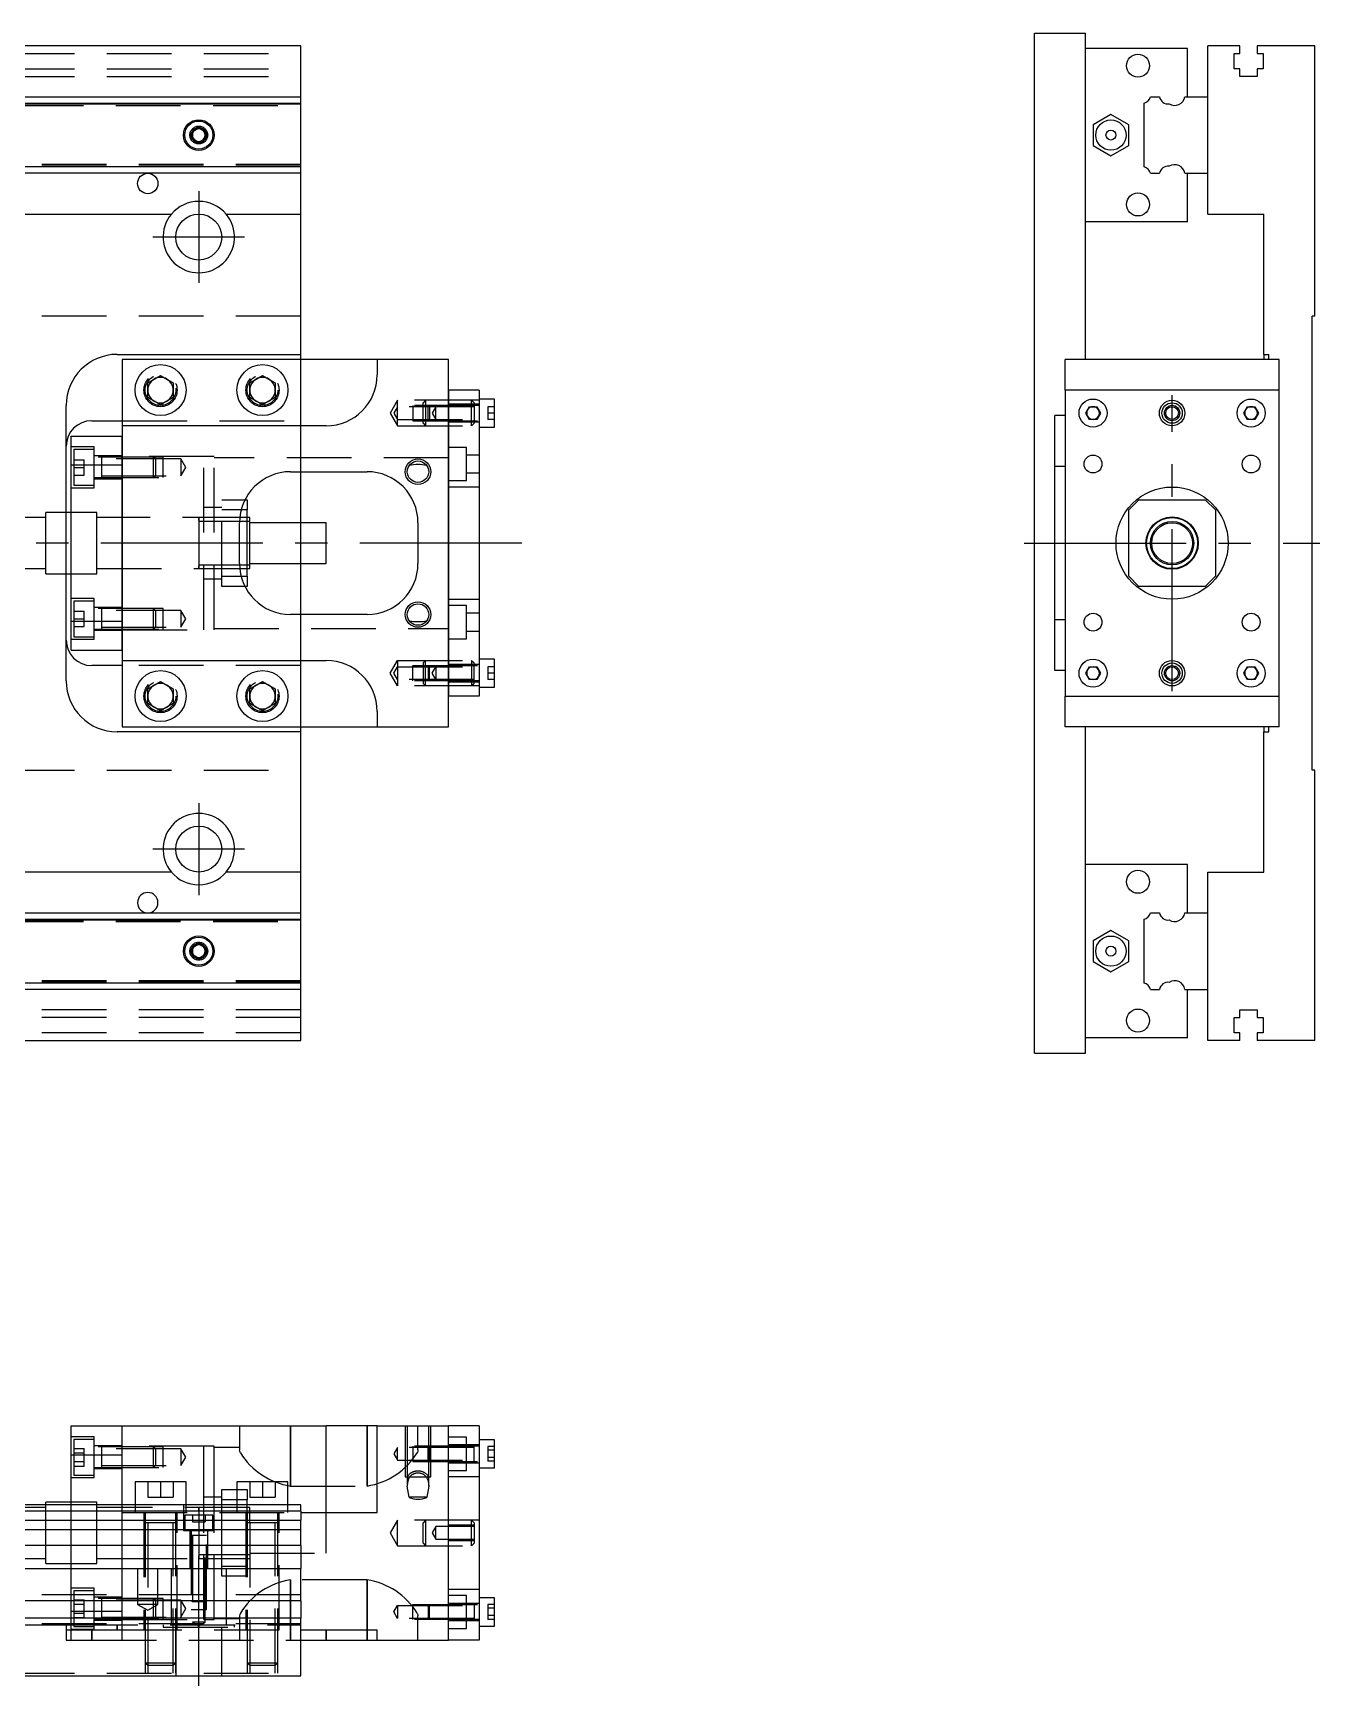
# Model space of a CAD drawing. Extents: x -10 to 600, y -255 to 102.
# Drawn here: x 347.5 to 599.9, y -224.1 to 100 of the extents above; entities that cross this region are included whole.
import ezdxf

# ---------------------------------------------------------------- set-up
doc = ezdxf.new("R2010")
doc.units = 0
doc.linetypes.add('CENTER', pattern=[50.8, 31.75, -6.35, 6.35, -6.35])
doc.linetypes.add('DASHED', pattern=[19.05, 12.7, -6.35])
doc.layers.get('0').update_dxf_attribs({"linetype": 'CONTINUOUS'})
doc.layers.add('CENTER', color=1, linetype='CENTER')

msp = doc.modelspace()

# ---------------------------------------------------------------- linework, layer by layer
at = {"color": 7, "linetype": 'CONTINUOUS'}
for p, q in [((400, 97.5), (275, 97.5)), ((400, 87.5), (400, 97.5)), ((543.9, -100), (543.9, 100)), ((543.9, 100), (553.9, 100)), ((553.9, 36), (553.9, 100)), ((577.9, 87.5), (577.9, 97.5)), ((584.2, 97.5), (577.9, 97.5)), ((584.2, 96), (584.2, 97.5)), ((587.6, 97.5), (587.6, 96)), ((598.9, 97.5), (587.6, 97.5)), ((598.9, 44.5), (598.9, 97.5)), ((573.9, 97), (553.9, 97)), ((573.9, 87.5), (573.9, 97)), ((583.05, 96), (584.2, 96)), ((583.05, 93), (583.05, 96)), ((587.6, 96), (588.75, 96)), ((588.75, 96), (588.75, 93)), ((584.2, 93), (583.05, 93)), ((584.2, 91.5), (584.2, 93)), ((587.6, 91.5), (584.2, 91.5)), ((587.6, 93), (587.6, 91.5)), ((588.75, 93), (587.6, 93)), ((275, 87.5), (400, 87.5)), ((400, 86.247728), (400, 87.5)), ((566.652272, 87.5), (568.42668, 87.5)), ((573.377372, 87.5), (577.9, 87.5)), ((577.9, 72.5), (577.9, 87.5)), ((577.9, 72.5), (577.9, 87.5)), ((275, 86.247728), (400, 86.247728)), ((400, 73.752272), (400, 86.247728)), ((565.4, 73.752272), (565.4, 86.247728)), ((378.75, 80.721688), (380, 81.443376)), ((380, 81.443376), (381.25, 80.721688)), ((555.39996, 82.020726), (555.399959, 77.979274)), ((558.89996, 84.041452), (555.39996, 82.020726)), ((562.399959, 82.020726), (558.89996, 84.041452)), ((562.399959, 77.979274), (562.399959, 82.020726)), ((378.75, 79.278312), (378.75, 80.721688)), ((380, 78.556624), (378.75, 79.278312)), ((381.25, 79.278312), (380, 78.556624)), ((381.25, 80.721688), (381.25, 79.278312)), ((555.399959, 77.979274), (558.89996, 75.958548)), ((558.89996, 75.958548), (562.399959, 77.979274)), ((400, 73.752272), (275, 73.752272)), ((400, 72.5), (275, 72.5)), ((400, 72.5), (400, 73.752272)), ((400, 64.5), (400, 72.5)), ((566.652272, 72.5), (568.42668, 72.5)), ((573.377372, 72.5), (577.9, 72.5)), ((573.9, 63), (573.9, 72.5)), ((577.9, 64.5), (577.9, 72.5)), ((275, 64.5), (374.638098, 64.5)), ((385.361902, 64.5), (400, 64.5)), ((400, 37), (400, 64.5)), ((573.9, 63), (553.9, 63)), ((577.9, 64.5), (588.9, 64.5)), ((588.9, 37), (588.9, 64.5)), ((598.9, 44.5), (598.4, 44.5)), ((598.4, -44.5), (598.4, 44.5)), ((364, 37), (400, 37)), ((415, 36), (365, 36)), ((365, 36), (365, 23)), ((400, 36), (400, 37)), ((429, 36), (415, 36)), ((415, 36), (415, 33)), ((429, 30), (429, 36)), ((591.9, 36), (549.9, 36)), ((549.9, 30), (549.9, 36)), ((588.9, 37), (589.9, 37)), ((588.9, 37), (588.9, 36)), ((589.9, 36), (589.9, 37)), ((591.9, 30), (591.9, 36)), ((370, 31.443376), (372.5, 32.886752)), ((372.5, 32.886752), (375, 31.443376)), ((390, 31.443376), (392.5, 32.886752)), ((392.5, 32.886752), (395, 31.443376)), ((370, 28.556624), (370, 31.443376)), ((375, 31.443376), (375, 28.556624)), ((390, 28.556624), (390, 31.443376)), ((395, 31.443376), (395, 28.556624)), ((435, 30), (429, 30)), ((429, 30), (429, -30)), ((429, -30), (429, 30)), ((435, 30), (435, -30)), ((549.9, 30), (549.9, -30)), ((591.9, 30), (549.9, 30)), ((591.9, -30), (591.9, 30)), ((354, 6), (354, 27)), ((372.5, 27.113248), (370, 28.556624)), ((375, 28.556624), (372.5, 27.113248)), ((392.5, 27.113248), (390, 28.556624)), ((395, 28.556624), (392.5, 27.113248)), ((438, 28.25), (435, 28.25)), ((438, 22.75), (438, 28.25)), ((553.956624, 25.5), (554.678312, 26.75)), ((554.678312, 26.75), (556.121688, 26.75)), ((556.121688, 26.75), (556.843376, 25.5)), ((584.956624, 25.5), (585.678312, 26.75)), ((585.678312, 26.75), (587.121688, 26.75)), ((587.121688, 26.75), (587.843376, 25.5)), ((359, 24), (365, 24)), ((405, 23), (365, 23)), ((365, 23), (365, 15.32971)), ((434, 23.999994), (434, 24.00051)), ((435, 22.75), (438, 22.75)), ((549.9, 25), (547.9, 25)), ((547.9, -25), (547.9, 25)), ((554.678312, 24.25), (553.956624, 25.5)), ((556.121688, 24.25), (554.678312, 24.25)), ((556.843376, 25.5), (556.121688, 24.25)), ((585.678312, 24.25), (584.956624, 25.5)), ((587.121688, 24.25), (585.678312, 24.25)), ((587.843376, 25.5), (587.121688, 24.25)), ((355, 21), (365, 21)), ((355, 15.32971), (355, 21)), ((355, 15.32971), (365, 15.32971)), ((355, -15.32971), (355, 15.32971)), ((365, -15.32971), (365, 15.32971)), ((365, 15.32971), (365, -15.32971)), ((398, 14), (413, 14)), ((400, 4), (400, 14)), ((549.9, 15), (547.9, 15)), ((389.5, 6.5), (388.317542, 6.5)), ((389.069714, 8.5), (389.5, 8.5)), ((389.5, 8.5), (389.5, 6.5)), ((389.5, -6.5), (389.5, 6.5)), ((564.4, 8.5), (562.4, 6.5)), ((562.4, -6.5), (562.4, 6.5)), ((564.4, 8.5), (577.4, 8.5)), ((579.4, 6.5), (577.4, 8.5)), ((579.4, 6.5), (579.4, -6.5)), ((350, 5), (345, 5)), ((350, -6), (350, 6)), ((355, 6), (350, 6)), ((388, -4), (388, 4)), ((389.5, 4.25), (388.003126, 4.25)), ((390, 5), (389.5, 5)), ((390, 4.25), (389.5, 4.25)), ((390, -5), (390, 5)), ((405, 4), (390, 4)), ((405, -4), (405, 4)), ((423, 4), (423, -4)), ((345, -5), (350, -5)), ((350, -6), (355, -6)), ((354, -27), (354, -6)), ((388.003126, -4.25), (389.5, -4.25)), ((389.5, -4.25), (390, -4.25)), ((389.5, -5), (390, -5)), ((390, -4), (405, -4)), ((400, -14), (400, -4)), ((388.317542, -6.5), (389.5, -6.5)), ((389.5, -8.5), (389.069714, -8.5)), ((389.5, -6.5), (389.5, -8.5)), ((562.4, -6.5), (564.4, -8.5)), ((577.4, -8.5), (564.4, -8.5)), ((577.4, -8.5), (579.4, -6.5)), ((355, -15.32971), (365, -15.32971)), ((355, -21), (355, -15.32971)), ((365, -15.32971), (365, -23)), ((413, -14), (398, -14)), ((547.9, -15), (549.9, -15)), ((355, -21), (365, -21)), ((365, -24), (359, -24)), ((365, -23), (405, -23)), ((365, -23), (365, -36)), ((434, -23.999994), (434, -24.00051)), ((438, -22.75), (435, -22.75)), ((438, -28.25), (438, -22.75)), ((549.9, -25), (547.9, -25)), ((553.956624, -25.5), (554.678312, -24.25)), ((554.678312, -26.75), (553.956624, -25.5)), ((554.678312, -24.25), (556.121688, -24.25)), ((556.121688, -24.25), (556.843376, -25.5)), ((556.843376, -25.5), (556.121688, -26.75)), ((584.956624, -25.5), (585.678312, -24.25)), ((585.678312, -26.75), (584.956624, -25.5)), ((585.678312, -24.25), (587.121688, -24.25)), ((587.121688, -24.25), (587.843376, -25.5)), ((587.843376, -25.5), (587.121688, -26.75)), ((370, -28.556624), (372.5, -27.113248)), ((370, -31.443376), (370, -28.556624)), ((372.5, -27.113248), (375, -28.556624)), ((375, -28.556624), (375, -31.443376)), ((390, -28.556624), (392.5, -27.113248)), ((390, -31.443376), (390, -28.556624)), ((392.5, -27.113248), (395, -28.556624)), ((395, -28.556624), (395, -31.443376)), ((435, -28.25), (438, -28.25)), ((556.121688, -26.75), (554.678312, -26.75)), ((587.121688, -26.75), (585.678312, -26.75)), ((372.5, -32.886752), (370, -31.443376)), ((375, -31.443376), (372.5, -32.886752)), ((392.5, -32.886752), (390, -31.443376)), ((395, -31.443376), (392.5, -32.886752)), ((435, -30), (429, -30)), ((429, -36), (429, -30)), ((549.9, -30), (591.9, -30)), ((549.9, -36), (549.9, -30)), ((591.9, -36), (591.9, -30)), ((415, -33), (415, -36)), ((400, -37), (364, -37)), ((365, -36), (415, -36)), ((400, -37), (400, -36)), ((400, -64.5), (400, -37)), ((415, -36), (429, -36)), ((591.9, -36), (549.9, -36)), ((553.9, -100), (553.9, -36)), ((588.9, -36), (588.9, -37)), ((588.9, -64.5), (588.9, -37)), ((588.9, -37), (589.9, -37)), ((589.9, -37), (589.9, -36)), ((598.9, -44.5), (598.4, -44.5)), ((598.9, -97.5), (598.9, -44.5)), ((374.638098, -64.5), (275, -64.5)), ((400, -64.5), (385.361902, -64.5)), ((400, -72.5), (400, -64.5)), ((573.9, -63), (553.9, -63)), ((573.9, -72.5), (573.9, -63)), ((577.9, -72.5), (577.9, -64.5)), ((577.9, -64.5), (588.9, -64.5)), ((275, -72.5), (400, -72.5)), ((275, -73.752272), (400, -73.752272)), ((400, -73.752272), (400, -72.5)), ((400, -86.247728), (400, -73.752272)), ((565.4, -86.247728), (565.4, -73.752272)), ((566.652272, -72.5), (568.42668, -72.5)), ((573.377372, -72.5), (577.9, -72.5)), ((577.9, -87.5), (577.9, -72.5)), ((577.9, -87.5), (577.9, -72.5)), ((558.89996, -75.958548), (555.39996, -77.979274)), ((562.399959, -77.979274), (558.89996, -75.958548)), ((378.75, -79.278312), (380, -78.556624)), ((378.75, -80.721688), (378.75, -79.278312)), ((380, -81.443376), (378.75, -80.721688)), ((380, -78.556624), (381.25, -79.278312)), ((381.25, -80.721688), (380, -81.443376)), ((381.25, -79.278312), (381.25, -80.721688)), ((555.39996, -77.979274), (555.399959, -82.020726)), ((562.399959, -82.020726), (562.399959, -77.979274)), ((555.399959, -82.020726), (558.89996, -84.041452)), ((558.89996, -84.041452), (562.399959, -82.020726)), ((400, -86.247728), (275, -86.247728)), ((400, -87.5), (400, -86.247728)), ((400, -87.5), (275, -87.5)), ((400, -97.5), (400, -87.5)), ((566.652272, -87.5), (568.42668, -87.5)), ((573.377372, -87.5), (577.9, -87.5)), ((573.9, -97), (573.9, -87.5)), ((577.9, -97.5), (577.9, -87.5)), ((583.05, -93), (584.2, -93)), ((583.05, -96), (583.05, -93)), ((584.2, -91.5), (587.6, -91.5)), ((584.2, -93), (584.2, -91.5)), ((587.6, -91.5), (587.6, -93)), ((587.6, -93), (588.75, -93)), ((588.75, -93), (588.75, -96)), ((573.9, -97), (553.9, -97)), ((584.2, -96), (583.05, -96)), ((584.2, -97.5), (584.2, -96)), ((587.6, -96), (587.6, -97.5)), ((588.75, -96), (587.6, -96)), ((275, -97.5), (400, -97.5)), ((543.9, -100), (553.9, -100)), ((584.2, -97.5), (577.9, -97.5)), ((598.9, -97.5), (587.6, -97.5)), ((355, -173.06), (365, -173.06)), ((355, -178.73029), (355, -173.06)), ((365, -173.06), (405, -173.06)), ((365, -188.56), (365, -173.06)), ((405, -190.06), (405, -173.06)), ((415, -173.06), (405, -173.06)), ((415, -190.06), (415, -173.06)), ((415, -173.06), (429, -173.06)), ((435, -173.06), (429, -173.06)), ((429, -215.06), (429, -173.06)), ((435, -173.06), (435, -215.06)), ((438, -175.81), (435, -175.81)), ((438, -181.31), (438, -175.81)), ((355, -178.73029), (365, -178.73029)), ((355, -188.56), (355, -178.73029)), ((434, -178.563062), (434, -178.429962)), ((435, -181.31), (438, -181.31)), ((377.5, -184.06), (367.5, -184.06)), ((367.5, -184.06), (367.5, -188.56)), ((377.5, -188.56), (377.5, -184.06)), ((397.5, -184.06), (387.5, -184.06)), ((387.5, -184.06), (387.5, -188.56)), ((397.5, -188.56), (397.5, -184.06)), ((400, -188.56), (268.5, -188.56)), ((400, -189.812272), (268.5, -189.812272)), ((350, -188.56), (350, -188.06)), ((355, -188.06), (350, -188.06)), ((380, -189.059994), (380, -199.060006)), ((380, -189.059994), (380, -189.81)), ((380, -189.81), (380, -190.06)), ((381, -189.81), (380, -189.81)), ((380, -190.06), (380, -190.56)), ((384.5, -189.81), (381, -189.81)), ((387.5, -189.81), (384.5, -189.81)), ((389.5, -189.81), (387.5, -189.81)), ((390, -189.81), (389.5, -189.81)), ((400, -189.812272), (400, -188.56)), ((400, -189.812272), (400, -191.58668)), ((400, -190.06), (415, -190.06)), ((268.5, -191.58668), (400, -191.58668)), ((400, -193.483076), (268.5, -193.483076)), ((380, -191.86), (380, -193.56)), ((380, -193.56), (380, -198.31)), ((380, -194.06), (380, -199.060006)), ((400, -193.483076), (400, -191.58668)), ((400, -196.537372), (400, -193.483076)), ((400, -196.537372), (268.5, -196.537372)), ((400, -196.537372), (400, -201.06)), ((380, -198.31), (390, -198.31)), ((0, -201.06), (400, -201.06)), ((400, -207.36), (400, -201.06)), ((400, -207.36), (0, -207.36)), ((400, -207.36), (400, -210.76)), ((438, -206.81), (435, -206.81)), ((438, -212.31), (438, -206.81)), ((434, -209.556938), (434, -209.690038)), ((400, -210.76), (0, -210.76)), ((400, -222.06), (400, -210.76)), ((400, -213.06), (415, -213.06)), ((405, -215.06), (405, -213.06)), ((415, -215.06), (415, -213.06)), ((435, -212.31), (438, -212.31)), ((400, -215.06), (405, -215.06)), ((405, -215.06), (415, -215.06)), ((415, -215.06), (429, -215.06)), ((435, -215.06), (429, -215.06)), ((0, -222.06), (400, -222.06))]:
    msp.add_line(p, q, dxfattribs=at)
at = {"color": 3, "linetype": 'DASHED'}
for p, q in [((0, 96), (400, 96)), ((0, 93), (400, 93)), ((0, 91.5), (400, 91.5)), ((268.5, 86.1), (400, 86.1)), ((268.5, 85.8), (400, 85.8)), ((275, 86.1147), (400, 86.1147)), ((381.477374, 80.25955), (381.5, 80)), ((400, 74.2), (268.5, 74.2)), ((400, 73.9), (268.5, 73.9)), ((400, 73.8853), (275, 73.8853)), ((400, 44.5), (0, 44.5)), ((400, 24), (400, 36)), ((375.477798, 30.364306), (375.5, 30)), ((389.5, 30), (389.520026, 30.346056)), ((419, 28), (417.556624, 25.5)), ((419, 26.75), (418.278312, 25.5)), ((419, 23), (419, 28)), ((435, 28), (419, 28)), ((434, 26.75), (419, 26.75)), ((435, 27), (422, 26.999994)), ((422, 26.999994), (422, 24.000006)), ((424.5, 28), (424, 27.5)), ((424, 23.5), (424, 27.5)), ((424.5, 28), (424.5, 23)), ((425.25, 27), (425, 26.75)), ((425, 24.25), (425, 26.75)), ((425.25, 27), (425.25, 24)), ((426.5, 26.75), (425.778312, 25.5)), ((426.5, 24.25), (426.5, 26.75)), ((435, 27.25), (429, 27.25)), ((433.5, 23), (433.5, 28)), ((434, 27.5), (433.5, 28)), ((434, 27.5), (434, 23.5)), ((436.7, 26.75), (436.7, 25.5)), ((438, 26.75), (436.7, 26.75)), ((365, 24), (400, 24)), ((400, 23), (400, 24)), ((400, 14), (400, 23)), ((417.556624, 25.5), (419, 23)), ((418.278312, 25.5), (419, 24.25)), ((419, 24.25), (434, 24.25)), ((419, 23), (435, 23)), ((422, 24.000006), (435, 24)), ((424, 23.5), (424.5, 23)), ((425, 24.25), (425.25, 24)), ((425.778312, 25.5), (426.5, 24.25)), ((429, 23.75), (435, 23.75)), ((433.5, 23), (434, 23.5)), ((433.995, 24), (434, 24)), ((434, 24), (434, 24.124608)), ((434, 24.124608), (434, 24)), ((434, 24), (434, 23.859464)), ((434, 24), (434.005, 24)), ((436.7, 25.5), (436.7, 24.25)), ((438, 25.5), (436.7, 25.5)), ((438, 24.25), (436.7, 24.25)), ((365, 15.32971), (365, 21)), ((359.5, 18.849242), (355, 18.849242)), ((355.5, 18.349242), (355.5, 11.349242)), ((359.5, 18.349242), (355.5, 18.349242)), ((355.5, 16.349242), (357.5, 16.349242)), ((357.5, 14.849242), (357.5, 16.349242)), ((359.5, 10.849242), (359.5, 18.849242)), ((365, 17.099242), (359.5, 17.099242)), ((373, 16.849238), (359.5, 16.849238)), ((360.9, 16.849238), (360.9, 12.849248)), ((376.5, 16.499242), (360.9, 16.499242)), ((383, 17), (365, 17)), ((371.15, 12.849242), (371.15, 16.849242)), ((371.5, 16.499242), (371.15, 16.849242)), ((371.5, 16.499242), (371.5, 13.199242)), ((373, 12.849248), (373, 16.849238)), ((376.5, 16.499242), (376.5, 13.199242)), ((377.452628, 14.849242), (376.5, 16.499242)), ((381, -17), (381, 17)), ((383, -17), (383, 17)), ((429, 16.75), (383, 16.75)), ((432.5, 18.75), (429, 18.75)), ((432.5, 12.25), (432.5, 18.75)), ((435, 17.25), (432.5, 17.25)), ((355.5, 14.849242), (357.5, 14.849242)), ((355.5, 13.349242), (357.5, 13.349242)), ((357.5, 13.349242), (357.5, 14.849242)), ((360.9, 13.199242), (376.5, 13.199242)), ((371.15, 12.849242), (371.5, 13.199242)), ((376.5, 13.199242), (377.452628, 14.849242)), ((432.5, 13.75), (435, 13.75)), ((355, 10.849242), (359.5, 10.849242)), ((355.5, 11.349242), (359.5, 11.349242)), ((359.5, 12.849248), (373, 12.849248)), ((359.5, 12.599242), (365, 12.599242)), ((429, 12.25), (432.5, 12.25)), ((435, 11), (429, 11)), ((384.5, 7), (381, 7)), ((384.5, 8.5), (389.069714, 8.5)), ((384.5, -8.5), (384.5, 8.5)), ((388.317542, 6.5), (384.5, 6.5)), ((354, -6), (354, 6)), ((360, 6), (355, 6)), ((360, -6), (360, 6)), ((389.5, 5), (360, 5)), ((380, 5.000006), (380, -5.000006)), ((380, 4.43509), (380, 5)), ((380, 5), (380, 4.435078)), ((380, 4.435078), (380, -4.43509)), ((388.003126, 4.25), (380, 4.25)), ((400, -4), (400, 4)), ((355, -6), (360, -6)), ((360, -5), (389.5, -5)), ((380, -4.25), (388.003126, -4.25)), ((380, -5), (380, -4.435078)), ((380, -4.43509), (380, -4.998998)), ((380, -4.998998), (380, -5)), ((381, -7), (384.5, -7)), ((384.5, -6.5), (388.317542, -6.5)), ((389.069714, -8.5), (384.5, -8.5)), ((359.5, -10.849242), (355, -10.849242)), ((355.5, -11.349242), (355.5, -18.349242)), ((359.5, -11.349242), (355.5, -11.349242)), ((359.5, -18.849242), (359.5, -10.849242)), ((365, -12.599242), (359.5, -12.599242)), ((373, -12.849248), (359.5, -12.849248)), ((360.9, -12.849248), (360.9, -16.849238)), ((371.15, -16.849242), (371.15, -12.849242)), ((371.5, -13.199242), (371.15, -12.849242)), ((373, -16.849238), (373, -12.849248)), ((429, -11), (435, -11)), ((432.5, -12.25), (429, -12.25)), ((432.5, -18.75), (432.5, -12.25)), ((355.5, -13.349242), (357.5, -13.349242)), ((355.5, -14.849242), (357.5, -14.849242)), ((357.5, -14.849242), (357.5, -13.349242)), ((357.5, -16.349242), (357.5, -14.849242)), ((376.5, -13.199242), (360.9, -13.199242)), ((365, -21), (365, -15.32971)), ((371.5, -13.199242), (371.5, -16.499242)), ((376.5, -13.199242), (376.5, -16.499242)), ((377.452628, -14.849242), (376.5, -13.199242)), ((376.5, -16.499242), (377.452628, -14.849242)), ((400, -23), (400, -14)), ((435, -13.75), (432.5, -13.75)), ((355, -18.849242), (359.5, -18.849242)), ((355.5, -16.349242), (357.5, -16.349242)), ((355.5, -18.349242), (359.5, -18.349242)), ((359.5, -16.849238), (373, -16.849238)), ((359.5, -17.099242), (365, -17.099242)), ((360.9, -16.499242), (376.5, -16.499242)), ((365, -17), (383, -17)), ((371.15, -16.849242), (371.5, -16.499242)), ((383, -16.75), (429, -16.75)), ((429, -18.75), (432.5, -18.75)), ((432.5, -17.25), (435, -17.25)), ((400, -24), (365, -24)), ((400, -24), (400, -23)), ((400, -36), (400, -24)), ((417.556624, -25.5), (419, -23)), ((419, -28), (417.556624, -25.5)), ((418.278312, -25.5), (419, -24.25)), ((419, -26.75), (418.278312, -25.5)), ((419, -23), (419, -28)), ((419, -23), (435, -23)), ((419, -24.25), (434, -24.25)), ((422, -24.000006), (435, -24)), ((422, -26.999994), (422, -24.000006)), ((424, -23.5), (424.5, -23)), ((424, -23.5), (424, -27.5)), ((424.5, -28), (424.5, -23)), ((425, -24.25), (425.25, -24)), ((425, -24.25), (425, -26.75)), ((425.25, -27), (425.25, -24)), ((425.778312, -25.5), (426.5, -24.25)), ((426.5, -26.75), (425.778312, -25.5)), ((426.5, -24.25), (426.5, -26.75)), ((429, -23.75), (435, -23.75)), ((433.5, -23), (433.5, -28)), ((433.5, -23), (434, -23.5)), ((433.995, -24), (434, -24)), ((434, -27.5), (434, -23.5)), ((434, -24), (434, -23.859464)), ((434, -24), (434, -24.124608)), ((434, -24.124608), (434, -24)), ((434, -24), (434.005, -24)), ((436.7, -24.25), (436.7, -25.5)), ((438, -24.25), (436.7, -24.25)), ((436.7, -25.5), (436.7, -26.75)), ((438, -25.5), (436.7, -25.5)), ((434, -26.75), (419, -26.75)), ((435, -28), (419, -28)), ((435, -27), (422, -26.999994)), ((424.5, -28), (424, -27.5)), ((425.25, -27), (425, -26.75)), ((435, -27.25), (429, -27.25)), ((434, -27.5), (433.5, -28)), ((438, -26.75), (436.7, -26.75)), ((369.5, -30), (369.520026, -29.653944)), ((395.477798, -29.635694), (395.5, -30)), ((0, -44.5), (400, -44.5)), ((268.5, -73.9), (400, -73.9)), ((268.5, -74.2), (400, -74.2)), ((275, -73.8853), (400, -73.8853)), ((381.477374, -79.74045), (381.5, -80)), ((400, -85.8), (268.5, -85.8)), ((400, -86.1), (268.5, -86.1)), ((400, -86.1147), (275, -86.1147)), ((400, -91.5), (0, -91.5)), ((400, -93), (0, -93)), ((400, -96), (0, -96)), ((388, -173.06), (388, -177.794622)), ((398, -184.864212), (398, -173.06)), ((398, -173.06), (398, -184.864212)), ((413, -173.06), (413, -184.864212)), ((413, -184.864212), (413, -173.06)), ((420.500006, -173.06), (420.500006, -183.06)), ((420.9, -173.06), (420.9, -183.06)), ((423, -177.794622), (423, -173.06)), ((425.1, -183.06), (425.1, -173.06)), ((425.499994, -183.06), (425.499994, -173.06)), ((359.5, -175.210758), (355, -175.210758)), ((355.5, -175.710758), (355.5, -179.210758)), ((359.5, -175.710758), (355.5, -175.710758)), ((355.5, -177.478706), (357.5, -177.478706)), ((357.5, -178.344732), (357.5, -177.478706)), ((359.5, -183.210758), (359.5, -175.210758)), ((365, -176.960758), (359.5, -176.960758)), ((373, -177.210762), (359.5, -177.210762)), ((360.9, -177.210762), (360.9, -181.210752)), ((376.5, -177.560758), (360.9, -177.560758)), ((383, -177.06), (365, -177.06)), ((371.15, -179.210758), (371.15, -177.210758)), ((371.5, -177.560758), (371.15, -177.210758)), ((371.5, -177.560758), (371.5, -179.210758)), ((373, -181.210752), (373, -177.210762)), ((376.5, -177.560758), (376.5, -179.210758)), ((377.452628, -179.210758), (376.5, -177.560758)), ((381, -188.56), (381, -177.06)), ((383, -188.56), (383, -177.06)), ((388, -177.31), (383, -177.31)), ((388.0406, -178.042522), (388, -177.794622)), ((388.159074, -178.337602), (388.0406, -178.042522)), ((419, -177.31), (418.278312, -178.56)), ((419, -179.81), (419, -177.31)), ((434, -177.31), (419, -177.31)), ((422, -177.060006), (422, -180.059994)), ((435, -177.060006), (422, -177.060006)), ((422.96689, -178.016202), (422.86994, -178.27654)), ((423, -177.794622), (422.96689, -178.016202)), ((425.25, -177.06), (425, -177.31)), ((425, -179.81), (425, -177.31)), ((425.25, -177.06), (425.25, -180.06)), ((432.5, -175.31), (429, -175.31)), ((435, -176.81), (429, -176.81)), ((432.5, -181.81), (432.5, -175.31)), ((434, -180.059994), (434, -177.060006)), ((436.7, -177.116624), (436.7, -177.838312)), ((438, -177.116624), (436.7, -177.116624)), ((436.7, -177.838312), (436.7, -179.281688)), ((438, -177.838312), (436.7, -177.838312)), ((355.5, -178.344732), (357.5, -178.344732)), ((355.5, -179.210758), (355.5, -182.710758)), ((355.5, -180.076782), (357.5, -180.076782)), ((355.5, -180.942808), (357.5, -180.942808)), ((357.5, -180.076782), (357.5, -178.344732)), ((357.5, -180.942808), (357.5, -180.076782)), ((359.5, -181.210752), (373, -181.210752)), ((359.5, -181.460758), (365, -181.460758)), ((360.9, -180.860758), (376.5, -180.860758)), ((371.15, -181.210758), (371.15, -179.210758)), ((371.15, -181.210758), (371.5, -180.860758)), ((371.5, -179.210758), (371.5, -180.860758)), ((376.5, -179.210758), (376.5, -180.860758)), ((376.5, -180.860758), (377.452628, -179.210758)), ((418.278312, -178.56), (419, -179.81)), ((419, -179.81), (434, -179.81)), ((422, -180.059994), (435, -180.059994)), ((425, -179.81), (425.25, -180.06)), ((429, -180.31), (435, -180.31)), ((438, -179.281688), (436.7, -179.281688)), ((436.7, -179.281688), (436.7, -180.003376)), ((438, -180.003376), (436.7, -180.003376)), ((355, -183.210758), (359.5, -183.210758)), ((355.5, -182.710758), (359.5, -182.710758)), ((370, -184.06), (370, -187.06)), ((372.5, -184.06), (372.5, -187.06)), ((375, -184.06), (375, -187.06)), ((390, -184.06), (390, -187.06)), ((392.5, -184.06), (392.5, -187.06)), ((395, -184.06), (395, -187.06)), ((420.500006, -183.06), (425.499994, -183.06)), ((420.9, -183.06), (420.9, -184.865886)), ((420.907628, -183.06), (420.969086, -182.95795)), ((420.969086, -182.95795), (421.036096, -182.858238)), ((421.036096, -182.858238), (421.108724, -182.76125)), ((421.108724, -182.76125), (421.18703, -182.66737)), ((421.13103, -183.550114), (421.252108, -183.29899)), ((421.18703, -182.66737), (421.271082, -182.576986)), ((421.252108, -183.29899), (421.406876, -183.06)), ((421.271082, -182.576986), (421.360942, -182.49048)), ((421.360942, -182.49048), (421.456672, -182.408242)), ((421.406876, -183.06), (421.472652, -182.976722)), ((421.456672, -182.408242), (421.530808, -182.350758)), ((421.472652, -182.976722), (421.54368, -182.896042)), ((421.530808, -182.350758), (421.608482, -182.295662)), ((421.54368, -182.896042), (421.619948, -182.8184)), ((421.608482, -182.295662), (421.689542, -182.243172)), ((421.619948, -182.8184), (421.70144, -182.74423)), ((421.689542, -182.243172), (421.773834, -182.19351)), ((421.70144, -182.74423), (421.788144, -182.673974)), ((421.773834, -182.19351), (421.861204, -182.146894)), ((421.788144, -182.673974), (421.880046, -182.608064)), ((421.861204, -182.146894), (421.951502, -182.103544)), ((421.880046, -182.608064), (421.954118, -182.560656)), ((421.951502, -182.103544), (422.044572, -182.063684)), ((421.954118, -182.560656), (422.03135, -182.516094)), ((422.03135, -182.516094), (422.111578, -182.474638)), ((422.044572, -182.063684), (422.12908, -182.031524)), ((422.111578, -182.474638), (422.175344, -182.444968)), ((422.12908, -182.031524), (422.216032, -182.002168)), ((422.175344, -182.444968), (422.240858, -182.417316)), ((422.216032, -182.002168), (422.305116, -181.975736)), ((422.240858, -182.417316), (422.307978, -182.3918)), ((422.305116, -181.975736), (422.396024, -181.952342)), ((422.307978, -182.3918), (422.376556, -182.368542)), ((422.376556, -182.368542), (422.444896, -182.348084)), ((422.396024, -181.952342), (422.488448, -181.932106)), ((422.444896, -182.348084), (422.514554, -182.329902)), ((422.488448, -181.932106), (422.582076, -181.915144)), ((422.514554, -182.329902), (422.585318, -182.314088)), ((422.582076, -181.915144), (422.6766, -181.901574)), ((422.585318, -182.314088), (422.656978, -182.30073)), ((422.656978, -182.30073), (422.732334, -182.289516)), ((422.6766, -181.901574), (422.77171, -181.891514)), ((422.732334, -182.289516), (422.808494, -182.281048)), ((422.77171, -181.891514), (422.864904, -181.885142)), ((422.808494, -182.281048), (422.885162, -182.275372)), ((422.864904, -181.885142), (422.958756, -181.8821)), ((422.885162, -182.275372), (422.96204, -182.272534)), ((422.958756, -181.8821), (423.052902, -181.882368)), ((422.96204, -182.272534), (423.025968, -182.272356)), ((423.025968, -182.272356), (423.089908, -182.274142)), ((423.052902, -181.882368), (423.146974, -181.885924)), ((423.089908, -182.274142), (423.15368, -182.277882)), ((423.146974, -181.885924), (423.240604, -181.89275)), ((423.15368, -182.277882), (423.21711, -182.28356)), ((423.21711, -182.28356), (423.282064, -182.291436)), ((423.240604, -181.89275), (423.333426, -181.902822)), ((423.282064, -182.291436), (423.346536, -182.301334)), ((423.333426, -181.902822), (423.425072, -181.91612)), ((423.346536, -182.301334), (423.410354, -182.313204)), ((423.410354, -182.313204), (423.473348, -182.326996)), ((423.425072, -181.91612), (423.52405, -181.93437)), ((423.473348, -182.326996), (423.552576, -182.347398)), ((423.52405, -181.93437), (423.621698, -181.956386)), ((423.552576, -182.347398), (423.630374, -182.370842)), ((423.621698, -181.956386), (423.717682, -181.982008)), ((423.630374, -182.370842), (423.706522, -182.397168)), ((423.706522, -182.397168), (423.780796, -182.426218)), ((423.717682, -181.982008), (423.811672, -182.011076)), ((423.780796, -182.426218), (423.852978, -182.45783)), ((423.811672, -182.011076), (423.90333, -182.04343)), ((423.852978, -182.45783), (423.922846, -182.491844)), ((423.90333, -182.04343), (423.992326, -182.07891)), ((423.922846, -182.491844), (423.993214, -182.529754)), ((423.992326, -182.07891), (424.085662, -182.12077)), ((423.993214, -182.529754), (424.061216, -182.570088)), ((424.061216, -182.570088), (424.126752, -182.612668)), ((424.085662, -182.12077), (424.176062, -182.166126)), ((424.126752, -182.612668), (424.189732, -182.657316)), ((424.176062, -182.166126), (424.263364, -182.21475)), ((424.189732, -182.657316), (424.272016, -182.72174)), ((424.263364, -182.21475), (424.347404, -182.26641)), ((424.272016, -182.72174), (424.34967, -182.789612)), ((424.347404, -182.26641), (424.428022, -182.320876)), ((424.34967, -182.789612), (424.42265, -182.860546)), ((424.42265, -182.860546), (424.482862, -182.92506)), ((424.428022, -182.320876), (424.505054, -182.377916)), ((424.482862, -182.92506), (424.539674, -182.991612)), ((424.505054, -182.377916), (424.608234, -182.462994)), ((424.539674, -182.991612), (424.593124, -183.06)), ((424.593124, -183.06), (424.655346, -183.147862)), ((424.608234, -182.462994), (424.70488, -182.55296)), ((424.655346, -183.147862), (424.712702, -183.238234)), ((424.70488, -182.55296), (424.795058, -182.647352)), ((424.712702, -183.238234), (424.765332, -183.33083)), ((424.765332, -183.33083), (424.813372, -183.425362)), ((424.795058, -182.647352), (424.87883, -182.745712)), ((424.813372, -183.425362), (424.8719, -183.55724)), ((424.8719, -183.55724), (424.92278, -183.6922)), ((424.87883, -182.745712), (424.956264, -182.847578)), ((424.92278, -183.6922), (424.966392, -183.829764)), ((424.956264, -182.847578), (425.027422, -182.952494)), ((424.966392, -183.829764), (425.010876, -184.002894)), ((425.010876, -184.002894), (425.045674, -184.179318)), ((425.027422, -182.952494), (425.092372, -183.06)), ((425.045674, -184.179318), (425.071382, -184.358488)), ((425.071382, -184.358488), (425.0886, -184.539854)), ((425.0886, -184.539854), (425.099466, -184.791366)), ((425.1, -184.865234), (425.1, -183.06)), ((429, -181.81), (432.5, -181.81)), ((435, -183.06), (429, -183.06)), ((370, -187.06), (372.5, -187.06)), ((372.5, -187.06), (375, -187.06)), ((384.5, -187.06), (381, -187.06)), ((384.5, -185.56), (387.5, -185.56)), ((384.5, -187.56), (384.5, -185.56)), ((387.5, -187.56), (384.5, -187.56)), ((384.5, -188.56), (384.5, -187.56)), ((387.5, -185.56), (389.5, -185.56)), ((389.5, -187.56), (387.5, -187.56)), ((389.5, -185.56), (389.5, -187.56)), ((389.5, -188.56), (389.5, -187.56)), ((390, -187.06), (392.5, -187.06)), ((392.5, -187.06), (395, -187.06)), ((398, -184.864212), (413, -184.864212)), ((421.28872, -187.06), (420.9, -184.865388)), ((424.71128, -187.06), (421.28872, -187.06)), ((425.1, -184.864916), (424.71128, -187.06)), ((425.099466, -184.791366), (425.1, -184.864916)), ((425.1, -184.865886), (425.1, -184.865234)), ((350, -189.06), (345, -189.06)), ((350, -194.06), (350, -188.56)), ((360, -188.06), (355, -188.06)), ((355, -201.06), (355, -188.56)), ((360, -200.06), (360, -188.06)), ((390, -189.06), (360, -189.06)), ((365, -190.06), (365, -188.56)), ((365, -201.06), (365, -190.06)), ((365, -190.06), (400, -190.06)), ((367.5, -188.56), (367.5, -190.06)), ((369.25, -190.06), (369.25, -213.06)), ((369.500006, -190.06), (369.500006, -221.56)), ((375.499994, -221.56), (375.499994, -190.06)), ((375.75, -213.06), (375.75, -190.06)), ((377, -188.56), (377, -193.56)), ((382.75, -190.56), (377.25, -190.56)), ((377.25, -190.56), (377.25, -193.56)), ((377.5, -190.06), (377.5, -188.56)), ((378.75, -190.56), (378.75, -191.86)), ((380, -189.06), (379.995, -189.06)), ((380, -189.06), (380, -189.624922)), ((380, -189.624038), (380, -189.06)), ((380.005, -189.06), (380, -189.06)), ((380, -189.624922), (380, -190.059226)), ((380, -190.059226), (380, -190.459154)), ((380, -190.56), (380, -191.86)), ((381, -190.06), (381, -188.56)), ((381, -190.56), (381, -190.06)), ((381, -193.56), (381, -190.56)), ((381.25, -190.56), (381.25, -191.86)), ((382.75, -193.56), (382.75, -190.56)), ((383, -193.56), (383, -188.56)), ((384.5, -190.06), (384.5, -188.56)), ((384.5, -200.56), (384.5, -190.06)), ((387.5, -188.56), (387.5, -190.06)), ((389.25, -190.06), (389.25, -213.06)), ((389.5, -190.06), (389.5, -188.56)), ((389.5, -190.06), (389.500006, -221.56)), ((390, -190.06), (390, -189.06)), ((390, -192.06), (390, -190.06)), ((395.499994, -221.56), (395.499994, -190.06)), ((395.75, -213.06), (395.75, -190.06)), ((397.5, -190.06), (397.5, -188.56)), ((405, -194.06), (405, -190.06)), ((350, -200.06), (350, -194.06)), ((375.499994, -192.06), (369.500006, -192.06)), ((370, -192.06), (370, -221.56)), ((375, -221.56), (375, -192.06)), ((377, -193.56), (383, -193.56)), ((378.25, -193.56), (378.25, -201.06)), ((378.500006, -193.56), (378.500006, -209.06)), ((378.75, -191.86), (380, -191.86)), ((380, -191.86), (381.25, -191.86)), ((380, -191.959918), (380, -193.559894)), ((380, -193.559894), (380, -194.260036)), ((380, -194.260036), (380, -198.49509)), ((381, -194.06), (381, -193.56)), ((381, -211.06), (381, -194.06)), ((381.499994, -209.06), (381.499994, -193.56)), ((381.75, -201.06), (381.75, -193.56)), ((383, -194.06), (383, -193.56)), ((383, -211.06), (383, -194.06)), ((395.499994, -192.06), (389.5, -192.06)), ((390, -192.06), (390, -221.56)), ((395, -221.56), (395, -192.06)), ((405, -198.06), (405, -194.06)), ((419, -191.56), (417.556624, -194.06)), ((417.556624, -194.06), (419, -196.56)), ((419, -196.56), (419, -191.56)), ((435, -191.56), (419, -191.56)), ((424.5, -191.56), (424, -192.06)), ((424, -196.06), (424, -192.06)), ((424.5, -191.56), (424.5, -196.56)), ((426.5, -192.81), (425.778312, -194.06)), ((425.778312, -194.06), (426.5, -195.31)), ((426.5, -195.31), (426.5, -192.81)), ((434, -192.81), (426.5, -192.81)), ((434, -192.560006), (429, -192.560006)), ((433.5, -196.56), (433.5, -191.56)), ((434, -192.06), (433.5, -191.56)), ((434, -192.06), (434, -196.06)), ((381.5, -194.56), (378.5, -194.56)), ((378.75, -194.56), (378.75, -211.56)), ((381.25, -211.56), (381.25, -194.56)), ((419, -196.56), (435, -196.56)), ((424, -196.06), (424.5, -196.56)), ((426.5, -195.31), (434, -195.31)), ((429, -195.559994), (434, -195.559994)), ((433.5, -196.56), (434, -196.06)), ((345, -199.06), (350, -199.06)), ((350, -200.06), (355, -200.06)), ((355, -200.06), (360, -200.06)), ((360, -199.06), (365, -199.06)), ((365, -199.06), (380.005, -199.06)), ((379.995, -199.06), (389.5, -199.06)), ((380, -198.49509), (380, -199.06)), ((380, -199.06), (380, -198.495962)), ((380.005, -199.06), (389.5, -199.06)), ((384.5, -200.56), (389.5, -200.56)), ((384.5, -202.56), (384.5, -200.56)), ((389.5, -199.06), (390, -199.06)), ((390, -198.06), (405, -198.06)), ((355, -207.36), (355, -201.06)), ((365, -207.36), (365, -201.06)), ((368, -201.06), (368, -208.06)), ((372, -208.06), (372, -201.06)), ((374.638098, -212.06), (374.638098, -201.06)), ((389.5, -202.56), (384.5, -202.56)), ((385.361902, -201.06), (385.361902, -212.06)), ((413, -203.255788), (398, -203.255788)), ((398, -215.06), (398, -203.255788)), ((398, -203.255788), (398, -213.06)), ((413, -203.255788), (413, -215.06)), ((413, -213.06), (413, -203.255788)), ((400, -206.21), (0, -206.21)), ((359.5, -204.909242), (355, -204.909242)), ((355, -209.38971), (355, -207.36)), ((355.5, -205.409242), (355.5, -207.36)), ((359.5, -205.409242), (355.5, -205.409242)), ((355.5, -207.177192), (357.5, -207.177192)), ((355.5, -207.36), (355.5, -208.909242)), ((357.5, -208.043218), (357.5, -207.177192)), ((359.5, -212.909242), (359.5, -204.909242)), ((365, -206.659242), (359.5, -206.659242)), ((373, -206.909248), (359.5, -206.909248)), ((360.9, -206.909242), (360.9, -210.909242)), ((376.5, -207.259242), (360.9, -207.259242)), ((365, -210.76), (365, -207.36)), ((371.15, -208.909242), (371.15, -206.909242)), ((371.5, -207.259242), (371.15, -206.909242)), ((371.5, -207.259242), (371.5, -208.909242)), ((373, -210.909238), (373, -206.909248)), ((376.5, -207.259242), (376.5, -208.909242)), ((377.452628, -208.909242), (376.5, -207.259242)), ((378.5, -207.31), (381.5, -207.31)), ((378.5, -207.31), (378.55, -207.36)), ((378.500006, -207.310006), (378.500006, -207.36)), ((378.55, -207.36), (378.75, -207.56)), ((381.25, -207.56), (381.45, -207.36)), ((381.45, -207.36), (381.5, -207.31)), ((381.499994, -207.36), (381.499994, -207.310006)), ((429, -205.06), (435, -205.06)), ((432.5, -206.31), (429, -206.31)), ((432.5, -212.81), (432.5, -206.31)), ((355, -209.38971), (365, -209.38971)), ((355, -210.76), (355, -209.38971)), ((355.5, -208.043218), (357.5, -208.043218)), ((355.5, -208.909242), (355.5, -210.76)), ((355.5, -209.775268), (357.5, -209.775268)), ((357.5, -209.775268), (357.5, -208.043218)), ((357.5, -210.641294), (357.5, -209.775268)), ((360.9, -210.559242), (376.5, -210.559242)), ((372, -208.06), (368, -208.06)), ((368, -208.06), (370, -209.2147)), ((370, -209.2147), (372, -208.06)), ((371.15, -210.909242), (371.15, -208.909242)), ((371.15, -210.909242), (371.5, -210.559242)), ((371.5, -208.909242), (371.5, -210.559242)), ((376.5, -208.909242), (376.5, -210.559242)), ((376.5, -210.559242), (377.452628, -208.909242)), ((378.500006, -209.06), (381.499994, -209.06)), ((381.25, -207.56), (378.75, -207.56)), ((388.0406, -210.077478), (388, -210.325378)), ((388, -210.325378), (388, -215.06)), ((388.159074, -209.782398), (388.0406, -210.077478)), ((418.278312, -209.56), (419, -208.31)), ((419, -210.81), (418.278312, -209.56)), ((419, -208.31), (419, -210.81)), ((419, -208.31), (434, -208.31)), ((422, -211.059994), (422, -208.060006)), ((422, -208.060006), (435, -208.060006)), ((422.840926, -209.782398), (422.9594, -210.077478)), ((422.9594, -210.077478), (423, -210.325378)), ((423, -215.06), (423, -210.325378)), ((425, -208.31), (425.25, -208.06)), ((425, -208.31), (425, -210.81)), ((425.25, -211.06), (425.25, -208.06)), ((429, -207.81), (435, -207.81)), ((434, -208.060006), (434, -211.059994)), ((436.7, -208.116624), (436.7, -208.838312)), ((438, -208.116624), (436.7, -208.116624)), ((436.7, -208.838312), (436.7, -210.281688)), ((438, -208.838312), (436.7, -208.838312)), ((438, -210.281688), (436.7, -210.281688)), ((436.7, -210.281688), (436.7, -211.003376)), ((400, -211.91), (0, -211.91)), ((344.638098, -212.06), (355.361902, -212.06)), ((354, -212.06), (354, -213.06)), ((354, -213.06), (364, -213.06)), ((354, -213.06), (354, -215.06)), ((355, -212.06), (355, -210.76)), ((355, -215.06), (355, -212.06)), ((355, -212.909242), (359.5, -212.909242)), ((355.361902, -212.06), (400, -212.06)), ((355.5, -210.641294), (357.5, -210.641294)), ((355.5, -210.76), (355.5, -212.06)), ((355.5, -212.06), (355.5, -212.409242)), ((355.5, -212.409242), (359.5, -212.409242)), ((359, -215.06), (359, -213.06)), ((359, -213.06), (359, -215.06)), ((359.5, -210.909238), (373, -210.909238)), ((359.5, -211.159242), (365, -211.159242)), ((364, -213.06), (364, -212.06)), ((364, -212.06), (364, -213.06)), ((364, -213.06), (400, -213.06)), ((365, -213.06), (365, -210.76)), ((365, -211.06), (381, -211.06)), ((365, -215.06), (365, -213.06)), ((373, -212.06), (373, -212.56)), ((373, -212.56), (387, -212.56)), ((375.5, -212.56), (375.5, -222.06)), ((381.25, -211.56), (378.75, -211.56)), ((378.75, -211.56), (380, -212.281688)), ((380, -212.281688), (381.25, -211.56)), ((381, -211.06), (383, -211.06)), ((383, -210.81), (388, -210.81)), ((384.5, -222.06), (384.5, -212.56)), ((387, -212.56), (387, -212.06)), ((398, -213.06), (398, -215.06)), ((405, -213.06), (405, -215.06)), ((413, -215.06), (413, -213.06)), ((434, -210.81), (419, -210.81)), ((435, -211.059994), (422, -211.059994)), ((425.25, -211.06), (425, -210.81)), ((435, -211.31), (429, -211.31)), ((429, -212.81), (432.5, -212.81)), ((438, -211.003376), (436.7, -211.003376)), ((354, -215.06), (359, -215.06)), ((359, -215.06), (400, -215.06)), ((369.5, -219.56), (375.5, -219.56)), ((369.5, -219.56), (370, -220.06)), ((375, -220.06), (370, -220.06)), ((375, -220.06), (375.5, -219.56)), ((389.5, -219.56), (395.5, -219.56)), ((389.5, -219.56), (390, -220.06)), ((395, -220.06), (390, -220.06)), ((395, -220.06), (395.5, -219.56)), ((0, -221.56), (400, -221.56))]:
    msp.add_line(p, q, dxfattribs=at)
at = {"color": 7, "linetype": 'CONTINUOUS'}
for centre, radius in [((564.199959, 93.6), 2.25), ((380, 80), 3), ((380, 80), 2.75), ((558.89996, 80), 2.97), ((558.89996, 80), 0.97), ((370, 70.5), 2), ((564.199959, 66.4), 2.25), ((380, 60), 4.5), ((372.5, 30), 5), ((392.5, 30), 5), ((555.4, 25.5), 2.75), ((570.9, 25.5), 2.5), ((570.9, 25.5), 2), ((570.9, 25.5), 1.25), ((586.4, 25.5), 2.75), ((555.4, 15.5), 1.75), ((586.4, 15.5), 1.75), ((423, 14), 2.1), ((570.9, 0), 11), ((570.9, 0), 5.125), ((570.9, 0), 5), ((570.9, 0), 4.25), ((570.9, 0), 4), ((423, -14), 2.1), ((555.4, -15.5), 1.75), ((586.4, -15.5), 1.75), ((372.5, -30), 5), ((392.5, -30), 5), ((555.4, -25.5), 2.75), ((570.9, -25.5), 2.5), ((570.9, -25.5), 2), ((570.9, -25.5), 1.25), ((586.4, -25.5), 2.75), ((380, -60), 4.5), ((564.199959, -66.4), 2.25), ((380, -80), 3), ((380, -80), 2.75), ((558.89996, -80), 2.97), ((558.89996, -80), 0.97), ((564.199959, -93.6), 2.25)]:
    msp.add_circle(centre, radius, dxfattribs=at)
at = {"color": 3, "linetype": 'DASHED'}
for centre, radius in [((380, 80), 1.75), ((380, 80), 1.5), ((372.5, 30), 3.25), ((372.5, 30), 3), ((392.5, 30), 3.25), ((392.5, 30), 3), ((372.5, -30), 3.25), ((372.5, -30), 3), ((392.5, -30), 3.25), ((392.5, -30), 3), ((380, -80), 1.75), ((380, -80), 1.5)]:
    msp.add_circle(centre, radius, dxfattribs=at)
at = {"color": 3, "linetype": 'CONTINUOUS'}
for centre, radius in [((570.9, 25.5), 1.5), ((423, 14), 2.5), ((423, -14), 2.5), ((570.9, -25.5), 1.5)]:
    msp.add_circle(centre, radius, dxfattribs=at)
at = {"color": 7, "linetype": 'CONTINUOUS'}
for centre, radius, start, end in [((565, 87.9), 1.7, 283.608961, 346.391039), ((570.1, 87.8), 1.7, 190.164249, 277.540197), ((571.4, 87.8), 2, 237.42103, 351.373073), ((380, 80), 1.25, 120, 180), ((380, 80), 1.25, 60, 120), ((380, 80), 1.25, 0, 60), ((380, 80), 1.25, 180, 240), ((380, 80), 1.25, 240, 300), ((380, 80), 1.25, 300, 0), ((565, 72.1), 1.7, 13.608961, 76.391039), ((570.1, 72.2), 1.7, 82.459803, 169.835751), ((571.4, 72.2), 2, 8.626927, 122.57897), ((380, 60), 7, 40.005201, 139.994799), ((380, 60), 7, 139.994799, 40.005201), ((364, 27), 10, 90, 180), ((372.5, 30), 2.5, 60, 120), ((392.5, 30), 2.5, 60, 120), ((405, 33), 10, 270, 0), ((372.5, 30), 2.5, 120, 180), ((372.5, 30), 2.5, 180, 240), ((372.5, 30), 2.5, 0, 60), ((372.5, 30), 2.5, 300, 0), ((392.5, 30), 2.5, 120, 180), ((392.5, 30), 2.5, 180, 240), ((392.5, 30), 2.5, 0, 60), ((392.5, 30), 2.5, 300, 0), ((372.5, 30), 2.5, 240, 300), ((392.5, 30), 2.5, 240, 300), ((555.4, 25.5), 1.25, 150, 180), ((555.4, 25.5), 1.25, 90, 150), ((555.4, 25.5), 1.25, 30, 90), ((555.4, 25.5), 1.25, 330, 30), ((586.4, 25.5), 1.25, 150, 180), ((586.4, 25.5), 1.25, 90, 150), ((586.4, 25.5), 1.25, 30, 90), ((586.4, 25.5), 1.25, 330, 30), ((359, 19), 5, 90, 180), ((555.4, 25.5), 1.25, 180, 210), ((555.4, 25.5), 1.25, 210, 270), ((555.4, 25.5), 1.25, 270, 330), ((586.4, 25.5), 1.25, 180, 210), ((586.4, 25.5), 1.25, 210, 270), ((586.4, 25.5), 1.25, 270, 330), ((398, 4), 10, 90, 180), ((413, 4), 10, 0, 90), ((423, 7.154514), 8.242272, 78.016948, 101.983052), ((398, -4), 10, 180, 270), ((413, -4), 10, 270, 0), ((423, -7.154514), 8.242272, 258.016948, 281.983052), ((359, -19), 5, 180, 270), ((405, -33), 10, 0, 90), ((555.4, -25.5), 1.25, 150, 180), ((555.4, -25.5), 1.25, 180, 210), ((555.4, -25.5), 1.25, 90, 150), ((555.4, -25.5), 1.25, 30, 90), ((555.4, -25.5), 1.25, 330, 30), ((586.4, -25.5), 1.25, 150, 180), ((586.4, -25.5), 1.25, 180, 210), ((586.4, -25.5), 1.25, 90, 150), ((586.4, -25.5), 1.25, 30, 90), ((586.4, -25.5), 1.25, 330, 30), ((364, -27), 10, 180, 270), ((372.5, -30), 2.5, 120, 180), ((372.5, -30), 2.5, 60, 120), ((372.5, -30), 2.5, 0, 60), ((392.5, -30), 2.5, 120, 180), ((392.5, -30), 2.5, 60, 120), ((392.5, -30), 2.5, 0, 60), ((555.4, -25.5), 1.25, 210, 270), ((555.4, -25.5), 1.25, 270, 330), ((586.4, -25.5), 1.25, 210, 270), ((586.4, -25.5), 1.25, 270, 330), ((372.5, -30), 2.5, 180, 240), ((372.5, -30), 2.5, 240, 300), ((372.5, -30), 2.5, 300, 0), ((392.5, -30), 2.5, 180, 240), ((392.5, -30), 2.5, 240, 300), ((392.5, -30), 2.5, 300, 0), ((380, -60), 7, 319.994799, 220.005201), ((380, -60), 7, 220.005201, 319.994799), ((370, -70.5), 2, 90, 270), ((370, -70.5), 2, 270, 90), ((565, -72.1), 1.7, 283.608961, 346.391039), ((570.1, -72.2), 1.7, 190.164249, 277.540197), ((571.4, -72.2), 2, 237.42103, 351.373073), ((380, -80), 1.25, 120, 180), ((380, -80), 1.25, 180, 240), ((380, -80), 1.25, 60, 120), ((380, -80), 1.25, 0, 60), ((380, -80), 1.25, 300, 0), ((380, -80), 1.25, 240, 300), ((565, -87.9), 1.7, 13.608961, 76.391039), ((570.1, -87.8), 1.7, 82.459803, 169.835751), ((571.4, -87.8), 2, 8.626927, 122.57897)]:
    msp.add_arc(centre, radius, start, end, dxfattribs=at)
at = {"color": 3, "linetype": 'DASHED'}
for centre, radius, start, end in [((400.184133, -170.888484), 14.145367, 211.77681625, 261.11763622), ((410.798725, -170.878539), 14.157848, 278.94468998, 328.49741024), ((424.314146, -184.787161), 3.415042, 158.7624981, 181.31256833), ((423, -183.636358), 3.827506, 243.442195, 296.557805), ((400.184133, -217.231516), 14.145367, 98.88236378, 148.22318375), ((410.815867, -217.231516), 14.145367, 31.77681625, 81.11763622)]:
    msp.add_arc(centre, radius, start, end, dxfattribs=at)
at = {"layer": 'CENTER', "color": 1, "linetype": 'CENTER'}
for p, q in [((380, 69), (380, 51)), ((389, 60), (371, 60)), ((570.9, -29), (570.9, 29)), ((443.361871, 0), (-10.32213, 0)), ((541.9, 0), (599.9, 0)), ((380, -51), (380, -69)), ((389, -60), (371, -60)), ((380, -224.06), (380, -199.06))]:
    msp.add_line(p, q, dxfattribs=at)

doc.saveas('drawing.dxf')
